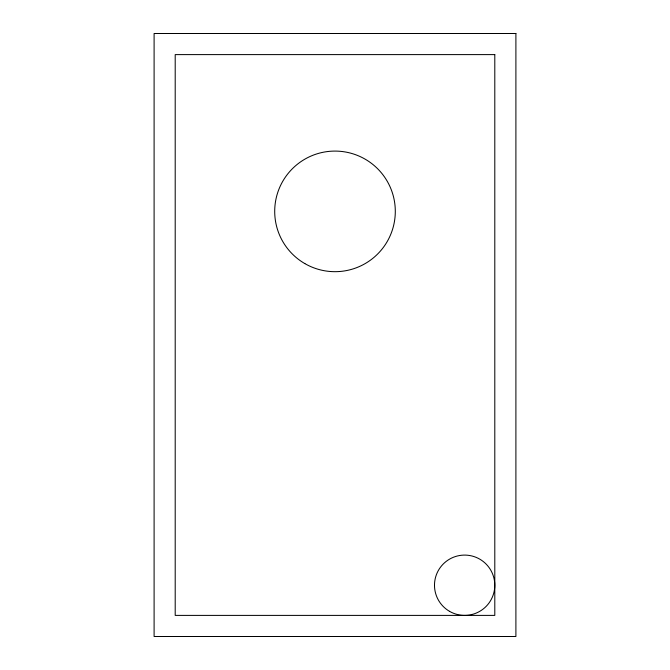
<?xml version="1.0" encoding="UTF-8"?>
<svg xmlns="http://www.w3.org/2000/svg" width="670" height="670" viewBox="0 0 670 670"><rect width="100%" height="100%" fill="white"/><g stroke="black" fill="none" stroke-linecap="round" stroke-linejoin="round"><path stroke-width="1" d="M515.9 33.5L154.1 33.5L154.1 636.5L515.9 636.5L515.9 33.5M494.795 54.605L175.205 54.605L175.205 615.395L494.795 615.395L494.795 54.605M449.57 611.358A30.15 30.15 0 0 0 494.795 585.245A30.15 30.15 0 0 0 449.57 559.132A30.15 30.15 0 0 0 449.57 611.358M304.85 263.603A60.3 60.3 0 0 0 395.3 211.385A60.3 60.3 0 0 0 304.85 159.167A60.3 60.3 0 0 0 304.85 263.603"/></g></svg>
